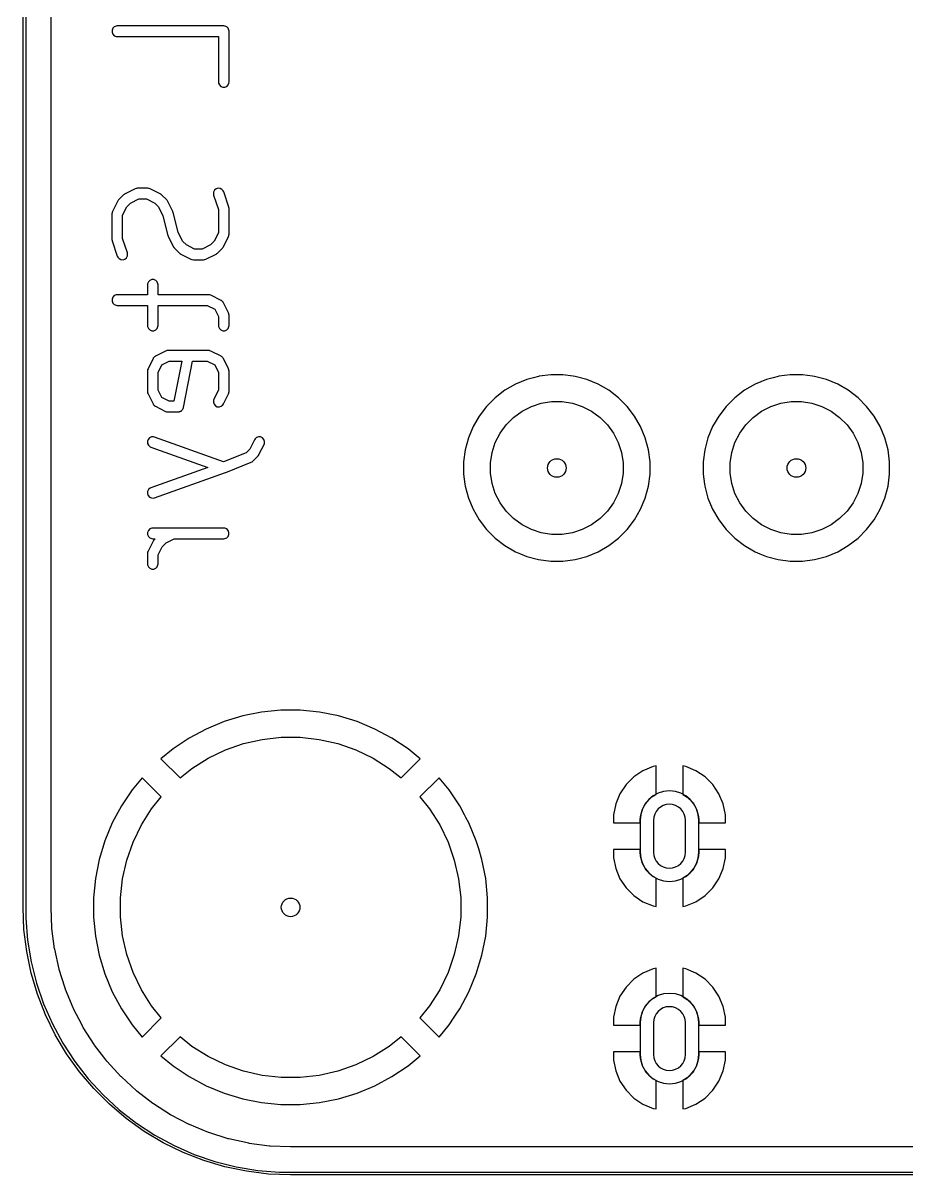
# Model space of a CAD drawing. Header units: millimetres. Extents: x 121.3 to 153.8, y -119.7 to -62.2.
# Drawn here: x 121.27 to 137.88, y -119.73 to -98.11 of the extents above; entities that cross this region are included whole.
import ezdxf

# ---------------------------------------------------------------- set-up
doc = ezdxf.new("R2010")
doc.units = ezdxf.units.MM
doc.layers.add('BLACK', color=250, linetype='CONTINUOUS')

msp = doc.modelspace()

# ---------------------------------------------------------------- linework, layer by layer
at = {"layer": 'BLACK', "linetype": 'CONTINUOUS'}
for p, q in [((121.275, -114.71), (121.275, -67.21)), ((121.325, -67.21), (121.325, -114.71)), ((121.8005, -108.36476), (121.8005, -94.278458)), ((122.989281, -98.176611), (122.961691, -98.204201)), ((123.025329, -98.161679), (122.989281, -98.176611)), ((123.044838, -98.159758), (123.025329, -98.161679)), ((125.044838, -98.159758), (123.044838, -98.159758)), ((125.064347, -98.161679), (125.044838, -98.159758)), ((125.100395, -98.176611), (125.064347, -98.161679)), ((125.127985, -98.204201), (125.100395, -98.176611)), ((122.961691, -98.204201), (122.946759, -98.240249)), ((122.946759, -98.240249), (122.946759, -98.279267)), ((122.946759, -98.279267), (122.961691, -98.315315)), ((122.961691, -98.315315), (122.989281, -98.342905)), ((122.989281, -98.342905), (123.025329, -98.357837)), ((123.025329, -98.357837), (123.044838, -98.359758)), ((123.044838, -98.359758), (124.944838, -98.359758)), ((124.944838, -98.359758), (124.944838, -99.212139)), ((125.142917, -98.240249), (125.127985, -98.204201)), ((125.144838, -98.259758), (125.142917, -98.240249)), ((125.144838, -99.212139), (125.144838, -98.259758)), ((124.944838, -99.212139), (124.946759, -99.231648)), ((124.946759, -99.231648), (124.961691, -99.267696)), ((124.961691, -99.267696), (124.989281, -99.295286)), ((125.100395, -99.295286), (125.127985, -99.267696)), ((125.127985, -99.267696), (125.142917, -99.231648)), ((125.142917, -99.231648), (125.144838, -99.212139)), ((124.989281, -99.295286), (125.025329, -99.310218)), ((125.025329, -99.310218), (125.064347, -99.310218)), ((125.064347, -99.310218), (125.100395, -99.295286)), ((123.381069, -101.217935), (123.190593, -101.313173)), ((123.399377, -101.210929), (123.381069, -101.217935)), ((123.40296, -101.210674), (123.399377, -101.210929)), ((123.406281, -101.209299), (123.40296, -101.210674)), ((123.42579, -101.207378), (123.406281, -101.209299)), ((123.616266, -101.207378), (123.42579, -101.207378)), ((123.635775, -101.209299), (123.616266, -101.207378)), ((123.639095, -101.210674), (123.635775, -101.209299)), ((123.642679, -101.210929), (123.639095, -101.210674)), ((123.660987, -101.217935), (123.642679, -101.210929)), ((123.851464, -101.313173), (123.660987, -101.217935)), ((124.900077, -101.220501), (124.870601, -101.246066)), ((124.937093, -101.208163), (124.900077, -101.220501)), ((124.976013, -101.210929), (124.937093, -101.208163)), ((125.010912, -101.228379), (124.976013, -101.210929)), ((123.056929, -101.442297), (123.055919, -101.444733)), ((123.05918, -101.439553), (123.056929, -101.442297)), ((123.061076, -101.436542), (123.05918, -101.439553)), ((123.063073, -101.434809), (123.061076, -101.436542)), ((123.069365, -101.427143), (123.063073, -101.434809)), ((123.164603, -101.331905), (123.069365, -101.427143)), ((123.172269, -101.325613), (123.164603, -101.331905)), ((123.174002, -101.323616), (123.172269, -101.325613)), ((123.177013, -101.32172), (123.174002, -101.323616)), ((123.179757, -101.319469), (123.177013, -101.32172)), ((123.182194, -101.318459), (123.179757, -101.319469)), ((123.190593, -101.313173), (123.182194, -101.318459)), ((123.29455, -101.484801), (123.449398, -101.407378)), ((123.449398, -101.407378), (123.592659, -101.407378)), ((123.592659, -101.407378), (123.747505, -101.484801)), ((123.859862, -101.318459), (123.851464, -101.313173)), ((123.862299, -101.319469), (123.859862, -101.318459)), ((123.865042, -101.32172), (123.862299, -101.319469)), ((123.868054, -101.323616), (123.865042, -101.32172)), ((123.869786, -101.325613), (123.868054, -101.323616)), ((123.877453, -101.331905), (123.869786, -101.325613)), ((123.972691, -101.427143), (123.877453, -101.331905)), ((123.978982, -101.434809), (123.972691, -101.427143)), ((123.98098, -101.436542), (123.978982, -101.434809)), ((123.982875, -101.439553), (123.98098, -101.436542)), ((123.985127, -101.442297), (123.982875, -101.439553)), ((123.986136, -101.444733), (123.985127, -101.442297)), ((124.853151, -101.280965), (124.850385, -101.319885)), ((124.850385, -101.319885), (124.854732, -101.339001)), ((124.870601, -101.246066), (124.853151, -101.280965)), ((124.854732, -101.339001), (124.944838, -101.609319)), ((125.036477, -101.257855), (125.010912, -101.228379)), ((125.044468, -101.275755), (125.036477, -101.257855)), ((125.139706, -101.561469), (125.044468, -101.275755)), ((122.955395, -101.643609), (122.948389, -101.661917)), ((123.050633, -101.453132), (122.955395, -101.643609)), ((123.055919, -101.444733), (123.050633, -101.453132)), ((123.144838, -101.711937), (123.222261, -101.557091)), ((123.222261, -101.557091), (123.29455, -101.484801)), ((123.747505, -101.484801), (123.819794, -101.55709)), ((123.819794, -101.55709), (123.902868, -101.723236)), ((123.991423, -101.453132), (123.986136, -101.444733)), ((124.086661, -101.643608), (123.991423, -101.453132)), ((124.087206, -101.645033), (124.086661, -101.643608)), ((124.087638, -101.645616), (124.087206, -101.645033)), ((124.090565, -101.653809), (124.087638, -101.645616)), ((124.093668, -101.661917), (124.090565, -101.653809)), ((124.944838, -101.609319), (124.944838, -102.045675)), ((125.141905, -101.57114), (125.139706, -101.561469)), ((125.142917, -101.573583), (125.141905, -101.57114)), ((125.143265, -101.577121), (125.142917, -101.573583)), ((125.144053, -101.580585), (125.143265, -101.577121)), ((125.143865, -101.583218), (125.144053, -101.580585)), ((125.144838, -101.593092), (125.143865, -101.583218)), ((125.144838, -102.069283), (125.144838, -101.593092)), ((122.946759, -101.668821), (122.944838, -101.68833)), ((122.944838, -101.68833), (122.944838, -102.164521)), ((122.948134, -101.6655), (122.946759, -101.668821)), ((122.948389, -101.661917), (122.948134, -101.6655)), ((123.144838, -102.148294), (123.144838, -101.711937)), ((123.902868, -101.723236), (123.995443, -102.093536)), ((124.093719, -101.662637), (124.093668, -101.661917)), ((124.094233, -101.664076), (124.093719, -101.662637)), ((124.186808, -102.034379), (124.094233, -101.664076)), ((124.26988, -102.200522), (124.186808, -102.034379)), ((124.944838, -102.045675), (124.867414, -102.200523)), ((125.141287, -102.095696), (125.141541, -102.092112)), ((125.141541, -102.092112), (125.142917, -102.088792)), ((125.142917, -102.088792), (125.144838, -102.069283)), ((122.944838, -102.164521), (122.94581, -102.174394)), ((122.94581, -102.174394), (122.945623, -102.177028)), ((122.945623, -102.177028), (122.94641, -102.180491)), ((122.94641, -102.180491), (122.946759, -102.18403)), ((122.946759, -102.18403), (122.94777, -102.186472)), ((122.94777, -102.186472), (122.94997, -102.196144)), ((122.94997, -102.196144), (123.045208, -102.481858)), ((123.234944, -102.418612), (123.144838, -102.148294)), ((123.995443, -102.093536), (123.995956, -102.094973)), ((123.995956, -102.094973), (123.996008, -102.095696)), ((123.996008, -102.095696), (123.999116, -102.10382)), ((123.999116, -102.10382), (124.002038, -102.111997)), ((124.002038, -102.111997), (124.002468, -102.112577)), ((124.002468, -102.112577), (124.003014, -102.114004)), ((124.003014, -102.114004), (124.098252, -102.304481)), ((124.098252, -102.304481), (124.103538, -102.312879)), ((124.342169, -102.272811), (124.26988, -102.200522)), ((124.497017, -102.350235), (124.342169, -102.272811)), ((124.795126, -102.27281), (124.640278, -102.350235)), ((124.867414, -102.200523), (124.795126, -102.27281)), ((125.033757, -102.312876), (125.039043, -102.30448)), ((125.039043, -102.30448), (125.134281, -102.114004)), ((125.134281, -102.114004), (125.141287, -102.095696)), ((123.045208, -102.481858), (123.053199, -102.499758)), ((123.053199, -102.499758), (123.078764, -102.529234)), ((123.189599, -102.537112), (123.219075, -102.511547)), ((123.219075, -102.511547), (123.236525, -102.476648)), ((123.239291, -102.437728), (123.234944, -102.418612)), ((123.236525, -102.476648), (123.239291, -102.437728)), ((124.103538, -102.312879), (124.104548, -102.315316)), ((124.104548, -102.315316), (124.106799, -102.318059)), ((124.106799, -102.318059), (124.108695, -102.321071)), ((124.108695, -102.321071), (124.110692, -102.322803)), ((124.110692, -102.322803), (124.116984, -102.33047)), ((124.116984, -102.33047), (124.212222, -102.425708)), ((124.212222, -102.425708), (124.219888, -102.431999)), ((124.219888, -102.431999), (124.221621, -102.433997)), ((124.221621, -102.433997), (124.224632, -102.435892)), ((124.224632, -102.435892), (124.227376, -102.438144)), ((124.227376, -102.438144), (124.229813, -102.439153)), ((124.229813, -102.439153), (124.238212, -102.44444)), ((124.238212, -102.44444), (124.428688, -102.539678)), ((124.640278, -102.350235), (124.497017, -102.350235)), ((124.708606, -102.539678), (124.899083, -102.44444)), ((124.899083, -102.44444), (124.907477, -102.439155)), ((124.907477, -102.439155), (124.909918, -102.438145)), ((124.909918, -102.438145), (124.912664, -102.43589)), ((124.912664, -102.43589), (124.915673, -102.433997)), ((124.915673, -102.433997), (124.917404, -102.432)), ((124.917404, -102.432), (124.925071, -102.425708)), ((124.925071, -102.425708), (125.020311, -102.33047)), ((125.020311, -102.33047), (125.026604, -102.322801)), ((125.026604, -102.322801), (125.0286, -102.321071)), ((125.0286, -102.321071), (125.030493, -102.318063)), ((125.030493, -102.318063), (125.032747, -102.315317)), ((125.032747, -102.315317), (125.033757, -102.312876)), ((123.078764, -102.529234), (123.113663, -102.546684)), ((123.113663, -102.546684), (123.152583, -102.54945)), ((123.152583, -102.54945), (123.189599, -102.537112)), ((124.428688, -102.539678), (124.446996, -102.546684)), ((124.446996, -102.546684), (124.450579, -102.546938)), ((124.450579, -102.546938), (124.4539, -102.548314)), ((124.4539, -102.548314), (124.473409, -102.550235)), ((124.473409, -102.550235), (124.663885, -102.550235)), ((124.663885, -102.550235), (124.683394, -102.548314)), ((124.683394, -102.548314), (124.686714, -102.546938)), ((124.686714, -102.546938), (124.690298, -102.546684)), ((124.690298, -102.546684), (124.708606, -102.539678)), ((123.655947, -102.938517), (123.628357, -102.966107)), ((123.691995, -102.923585), (123.655947, -102.938517)), ((123.731013, -102.923585), (123.691995, -102.923585)), ((123.767061, -102.938517), (123.731013, -102.923585)), ((123.794651, -102.966107), (123.767061, -102.938517)), ((123.613425, -103.002155), (123.611504, -103.021664)), ((123.611504, -103.021664), (123.611504, -103.207378)), ((123.628357, -102.966107), (123.613425, -103.002155)), ((123.809583, -103.002155), (123.794651, -102.966107)), ((123.811504, -103.021664), (123.809583, -103.002155)), ((123.811504, -103.207378), (123.811504, -103.021664)), ((122.961691, -103.251821), (122.946759, -103.287869)), ((122.946759, -103.287869), (122.946759, -103.326887)), ((122.946759, -103.326887), (122.961691, -103.362935)), ((122.989281, -103.224231), (122.961691, -103.251821)), ((122.961691, -103.362935), (122.989281, -103.390525)), ((123.025329, -103.209299), (122.989281, -103.224231)), ((122.989281, -103.390525), (123.025329, -103.405457)), ((123.044838, -103.207378), (123.025329, -103.209299)), ((123.611504, -103.207378), (123.044838, -103.207378)), ((124.759123, -103.207378), (123.811504, -103.207378)), ((124.778632, -103.209299), (124.759123, -103.207378)), ((124.781952, -103.210674), (124.778632, -103.209299)), ((124.785536, -103.210929), (124.781952, -103.210674)), ((124.803844, -103.217935), (124.785536, -103.210929)), ((124.994322, -103.313173), (124.803844, -103.217935)), ((124.997586, -103.315227), (124.994322, -103.313173)), ((124.999123, -103.31574), (124.997586, -103.315227)), ((125.001037, -103.317399), (124.999123, -103.31574)), ((125.010912, -103.323616), (125.001037, -103.317399)), ((125.019127, -103.333088), (125.010912, -103.323616)), ((125.0286, -103.341304), (125.019127, -103.333088)), ((125.034814, -103.351177), (125.0286, -103.341304)), ((125.036476, -103.353093), (125.034814, -103.351177)), ((125.036988, -103.354631), (125.036476, -103.353093)), ((125.039043, -103.357895), (125.036988, -103.354631)), ((125.134281, -103.548371), (125.039043, -103.357895)), ((123.025329, -103.405457), (123.044838, -103.407378)), ((123.044838, -103.407378), (123.611504, -103.407378)), ((123.611504, -103.407378), (123.611504, -103.783568)), ((123.811504, -103.783568), (123.811504, -103.407378)), ((123.811504, -103.407378), (124.735516, -103.407378)), ((124.735516, -103.407378), (124.875064, -103.477151)), ((124.875064, -103.477151), (124.944838, -103.616699)), ((125.141287, -103.566679), (125.134281, -103.548371)), ((125.141541, -103.570262), (125.141287, -103.566679)), ((125.142917, -103.573583), (125.141541, -103.570262)), ((125.144838, -103.593092), (125.142917, -103.573583)), ((125.144838, -103.783568), (125.144838, -103.593092)), ((123.611504, -103.783568), (123.613425, -103.803077)), ((123.613425, -103.803077), (123.628357, -103.839125)), ((123.794651, -103.839125), (123.809583, -103.803077)), ((123.809583, -103.803077), (123.811504, -103.783568)), ((124.944838, -103.616699), (124.944838, -103.783568)), ((124.944838, -103.783568), (124.946759, -103.803077)), ((124.946759, -103.803077), (124.961691, -103.839125)), ((125.127985, -103.839125), (125.142917, -103.803077)), ((125.142917, -103.803077), (125.144838, -103.783568)), ((123.628357, -103.839125), (123.655947, -103.866715)), ((123.655947, -103.866715), (123.691995, -103.881647)), ((123.691995, -103.881647), (123.731013, -103.881647)), ((123.731013, -103.881647), (123.767061, -103.866715)), ((123.767061, -103.866715), (123.794651, -103.839125)), ((124.961691, -103.839125), (124.989281, -103.866715)), ((124.989281, -103.866715), (125.025329, -103.881647)), ((125.025329, -103.881647), (125.064347, -103.881647)), ((125.064347, -103.881647), (125.100395, -103.866715)), ((125.100395, -103.866715), (125.127985, -103.839125)), ((123.997219, -104.254997), (123.97771, -104.256918)), ((124.378271, -104.254997), (123.997219, -104.254997)), ((124.378276, -104.254996), (124.378271, -104.254997)), ((124.378281, -104.254997), (124.378276, -104.254996)), ((124.759123, -104.254997), (124.378281, -104.254997)), ((124.778632, -104.256918), (124.759123, -104.254997)), ((123.717299, -104.405513), (123.622061, -104.59599)), ((123.719353, -104.402248), (123.717299, -104.405513)), ((123.719866, -104.400712), (123.719353, -104.402248)), ((123.721525, -104.398798), (123.719866, -104.400712)), ((123.727742, -104.388923), (123.721525, -104.398798)), ((123.737217, -104.380705), (123.727742, -104.388923)), ((123.745431, -104.371235), (123.737217, -104.380705)), ((123.755302, -104.365021), (123.745431, -104.371235)), ((123.757219, -104.363359), (123.755302, -104.365021)), ((123.758757, -104.362845), (123.757219, -104.363359)), ((123.762021, -104.360792), (123.758757, -104.362845)), ((123.952498, -104.265554), (123.762021, -104.360792)), ((123.881277, -104.52477), (124.020827, -104.454997)), ((123.970807, -104.258548), (123.952498, -104.265554)), ((123.974389, -104.258293), (123.970807, -104.258548)), ((123.97771, -104.256918), (123.974389, -104.258293)), ((124.020827, -104.454997), (124.256191, -104.454997)), ((124.256191, -104.454997), (124.105715, -105.207378)), ((124.285753, -105.32699), (124.460151, -104.454997)), ((124.460151, -104.454997), (124.735516, -104.454997)), ((124.735516, -104.454997), (124.875064, -104.52477)), ((124.781952, -104.258293), (124.778632, -104.256918)), ((124.785536, -104.258548), (124.781952, -104.258293)), ((124.803844, -104.265554), (124.785536, -104.258548)), ((124.994322, -104.360792), (124.803844, -104.265554)), ((124.997586, -104.362846), (124.994322, -104.360792)), ((124.999123, -104.363359), (124.997586, -104.362846)), ((125.001037, -104.365018), (124.999123, -104.363359)), ((125.010912, -104.371235), (125.001037, -104.365018)), ((125.019127, -104.380707), (125.010912, -104.371235)), ((125.0286, -104.388923), (125.019127, -104.380707)), ((125.034814, -104.398796), (125.0286, -104.388923)), ((125.036476, -104.400712), (125.034814, -104.398796)), ((125.036988, -104.40225), (125.036476, -104.400712)), ((125.039043, -104.405514), (125.036988, -104.40225)), ((125.134281, -104.59599), (125.039043, -104.405514)), ((123.613425, -104.621202), (123.611504, -104.640711)), ((123.611504, -104.640711), (123.611504, -105.021664)), ((123.6148, -104.617881), (123.613425, -104.621202)), ((123.615055, -104.614298), (123.6148, -104.617881)), ((123.622061, -104.59599), (123.615055, -104.614298)), ((123.811504, -104.664318), (123.881277, -104.52477)), ((123.811504, -104.998057), (123.811504, -104.664318)), ((124.875064, -104.52477), (124.944838, -104.664318)), ((124.944838, -104.664318), (124.944838, -104.998056)), ((125.141287, -104.614298), (125.134281, -104.59599)), ((125.141541, -104.617881), (125.141287, -104.614298)), ((125.142917, -104.621202), (125.141541, -104.617881)), ((125.144838, -104.640711), (125.142917, -104.621202)), ((125.144838, -105.021664), (125.144838, -104.640711)), ((130.524109, -104.886657), (130.325382, -105.001392)), ((130.524123, -104.88665), (130.524109, -104.886657)), ((130.736112, -104.798842), (130.524123, -104.88665)), ((130.864076, -104.764554), (130.736112, -104.798842)), ((130.957762, -104.739452), (130.864076, -104.764554)), ((130.968715, -104.738009), (130.957762, -104.739452)), ((131.185258, -104.7095), (130.968715, -104.738009)), ((131.185266, -104.7095), (131.185258, -104.7095)), ((131.414734, -104.7095), (131.185266, -104.7095)), ((131.414741, -104.7095), (131.414734, -104.7095)), ((131.604215, -104.734446), (131.414741, -104.7095)), ((131.642238, -104.739452), (131.604215, -104.734446)), ((131.863887, -104.798842), (131.642238, -104.739452)), ((132.075876, -104.88665), (131.863887, -104.798842)), ((132.07589, -104.886657), (132.075876, -104.88665)), ((132.274617, -105.001392), (132.07589, -104.886657)), ((135.024109, -104.886657), (134.825382, -105.001392)), ((135.024123, -104.88665), (135.024109, -104.886657)), ((135.236112, -104.798842), (135.024123, -104.88665)), ((135.364076, -104.764554), (135.236112, -104.798842)), ((135.457762, -104.739452), (135.364076, -104.764554)), ((135.468715, -104.738009), (135.457762, -104.739452)), ((135.685258, -104.7095), (135.468715, -104.738009)), ((135.685266, -104.7095), (135.685258, -104.7095)), ((135.914734, -104.7095), (135.685266, -104.7095)), ((135.914741, -104.7095), (135.914734, -104.7095)), ((136.104215, -104.734446), (135.914741, -104.7095)), ((136.142238, -104.739452), (136.104215, -104.734446)), ((136.363887, -104.798842), (136.142238, -104.739452)), ((136.575876, -104.88665), (136.363887, -104.798842)), ((136.57589, -104.886657), (136.575876, -104.88665)), ((136.774617, -105.001392), (136.57589, -104.886657)), ((123.611504, -105.021664), (123.613425, -105.041173)), ((123.613425, -105.041173), (123.6148, -105.044493)), ((123.6148, -105.044493), (123.615055, -105.048077)), ((123.615055, -105.048077), (123.622061, -105.066385)), ((123.622061, -105.066385), (123.717299, -105.256862)), ((123.881277, -105.137604), (123.811504, -104.998057)), ((124.944838, -104.998056), (124.860157, -105.167419)), ((125.039043, -105.256861), (125.134281, -105.066385)), ((125.134281, -105.066385), (125.141287, -105.048077)), ((125.141287, -105.048077), (125.141541, -105.044493)), ((125.141541, -105.044493), (125.142917, -105.041173)), ((125.142917, -105.041173), (125.144838, -105.021664)), ((130.325382, -105.001392), (130.143338, -105.141081)), ((132.456661, -105.141081), (132.274617, -105.001392)), ((134.825382, -105.001392), (134.643338, -105.141081)), ((136.956661, -105.141081), (136.774617, -105.001392)), ((123.717299, -105.256862), (123.719353, -105.260126)), ((123.719353, -105.260126), (123.719866, -105.261663)), ((123.719866, -105.261663), (123.721525, -105.263576)), ((123.721525, -105.263576), (123.727742, -105.273452)), ((123.727742, -105.273452), (123.737217, -105.281669)), ((123.737217, -105.281669), (123.745431, -105.29114)), ((123.745431, -105.29114), (123.755302, -105.297353)), ((123.755302, -105.297353), (123.757219, -105.299016)), ((123.757219, -105.299016), (123.758757, -105.299529)), ((123.758757, -105.299529), (123.762021, -105.301583)), ((123.762021, -105.301583), (123.952498, -105.396821)), ((124.020827, -105.207378), (123.881277, -105.137604)), ((124.105715, -105.207378), (124.020827, -105.207378)), ((124.280043, -105.345743), (124.285753, -105.32699)), ((124.853151, -105.185727), (124.850385, -105.224647)), ((124.850385, -105.224647), (124.862724, -105.261663)), ((124.860157, -105.167419), (124.853151, -105.185727)), ((124.862724, -105.261663), (124.888288, -105.29114)), ((124.888288, -105.29114), (124.923187, -105.308589)), ((124.923187, -105.308589), (124.962107, -105.311355)), ((124.962107, -105.311355), (124.999123, -105.299016)), ((124.999123, -105.299016), (125.0286, -105.273452)), ((125.0286, -105.273452), (125.039043, -105.256861)), ((129.981081, -105.303338), (129.841392, -105.485382)), ((130.143338, -105.141081), (129.981081, -105.303338)), ((130.646877, -105.3942), (130.821646, -105.305151)), ((130.821646, -105.305151), (131.008193, -105.244538)), ((131.008193, -105.244538), (131.201926, -105.213853)), ((131.201926, -105.213853), (131.398074, -105.213853)), ((131.398074, -105.213853), (131.591807, -105.244538)), ((131.591807, -105.244538), (131.778354, -105.305151)), ((131.778354, -105.305151), (131.953123, -105.3942)), ((132.45667, -105.141089), (132.456661, -105.141081)), ((132.618911, -105.30333), (132.45667, -105.141089)), ((132.618918, -105.303338), (132.618911, -105.30333)), ((132.758607, -105.485382), (132.618918, -105.303338)), ((134.481081, -105.303338), (134.341392, -105.485382)), ((134.643338, -105.141081), (134.481081, -105.303338)), ((135.146877, -105.3942), (135.321646, -105.305151)), ((135.321646, -105.305151), (135.508193, -105.244538)), ((135.508193, -105.244538), (135.701926, -105.213853)), ((135.701926, -105.213853), (135.898074, -105.213853)), ((135.898074, -105.213853), (136.091807, -105.244538)), ((136.091807, -105.244538), (136.278354, -105.305151)), ((136.278354, -105.305151), (136.453123, -105.3942)), ((136.95667, -105.141089), (136.956661, -105.141081)), ((137.118911, -105.30333), (136.95667, -105.141089)), ((137.118918, -105.303338), (137.118911, -105.30333)), ((137.258607, -105.485382), (137.118918, -105.303338)), ((123.952498, -105.396821), (123.970807, -105.403827)), ((123.970807, -105.403827), (123.974389, -105.404081)), ((123.974389, -105.404081), (123.97771, -105.405457)), ((123.97771, -105.405457), (123.997219, -105.407378)), ((123.997219, -105.407378), (124.18759, -105.407378)), ((124.18759, -105.407378), (124.187695, -105.407378)), ((124.187695, -105.407378), (124.207204, -105.405457)), ((124.207204, -105.405457), (124.216256, -105.401707)), ((124.216256, -105.401707), (124.225867, -105.399806)), ((124.225867, -105.399806), (124.234105, -105.394313)), ((124.234105, -105.394313), (124.243252, -105.390525)), ((124.243252, -105.390525), (124.250178, -105.383598)), ((124.250178, -105.383598), (124.258332, -105.378163)), ((124.258332, -105.378163), (124.263842, -105.369934)), ((124.263842, -105.369934), (124.270842, -105.362935)), ((124.270842, -105.362935), (124.274591, -105.353883)), ((124.274591, -105.353883), (124.280043, -105.345743)), ((129.841392, -105.485382), (129.726657, -105.684109)), ((130.349493, -105.64819), (130.48819, -105.509493)), ((130.48819, -105.509493), (130.646877, -105.3942)), ((131.953123, -105.3942), (132.11181, -105.509493)), ((132.11181, -105.509493), (132.250507, -105.64819)), ((132.758608, -105.485385), (132.758607, -105.485382)), ((132.758611, -105.485388), (132.758608, -105.485385)), ((132.873344, -105.684112), (132.758611, -105.485388)), ((134.341392, -105.485382), (134.226657, -105.684109)), ((134.849493, -105.64819), (134.98819, -105.509493)), ((134.98819, -105.509493), (135.146877, -105.3942)), ((136.453123, -105.3942), (136.61181, -105.509493)), ((136.61181, -105.509493), (136.750507, -105.64819)), ((137.258608, -105.485385), (137.258607, -105.485382)), ((137.258611, -105.485388), (137.258608, -105.485385)), ((137.373344, -105.684112), (137.258611, -105.485388)), ((129.72665, -105.684123), (129.638842, -105.896112)), ((129.726657, -105.684109), (129.72665, -105.684123)), ((130.2342, -105.806877), (130.349493, -105.64819)), ((132.250507, -105.64819), (132.3658, -105.806877)), ((132.961158, -105.896113), (132.873344, -105.684112)), ((134.22665, -105.684123), (134.138842, -105.896112)), ((134.226657, -105.684109), (134.22665, -105.684123)), ((134.7342, -105.806877), (134.849493, -105.64819)), ((136.750507, -105.64819), (136.8658, -105.806877)), ((137.461158, -105.896113), (137.373344, -105.684112)), ((123.6257, -105.922685), (123.612577, -105.95943)), ((123.612577, -105.95943), (123.614515, -105.9984)), ((123.651887, -105.893759), (123.6257, -105.922685)), ((123.687149, -105.877056), (123.651887, -105.893759)), ((123.726119, -105.875118), (123.687149, -105.877056)), ((123.745138, -105.879871), (123.726119, -105.875118)), ((125.042833, -106.343333), (123.745138, -105.879871)), ((125.622061, -105.929323), (125.53408, -106.105284)), ((125.632504, -105.912733), (125.622061, -105.929323)), ((125.661981, -105.887169), (125.632504, -105.912733)), ((125.698997, -105.87483), (125.661981, -105.887169)), ((125.737917, -105.877595), (125.698997, -105.87483)), ((125.772816, -105.895045), (125.737917, -105.877595)), ((125.79838, -105.924522), (125.772816, -105.895045)), ((125.810719, -105.961537), (125.79838, -105.924522)), ((125.807953, -106.000458), (125.810719, -105.961537)), ((129.638842, -105.896112), (129.579453, -106.117759)), ((130.084538, -106.168193), (130.145151, -105.981646)), ((130.145151, -105.981646), (130.2342, -105.806877)), ((132.3658, -105.806877), (132.454849, -105.981646)), ((132.454849, -105.981646), (132.515462, -106.168193)), ((133.020548, -106.117762), (132.961158, -105.896113)), ((134.138842, -105.896112), (134.079453, -106.117759)), ((134.584538, -106.168193), (134.645151, -105.981646)), ((134.645151, -105.981646), (134.7342, -105.806877)), ((136.8658, -105.806877), (136.954849, -105.981646)), ((136.954849, -105.981646), (137.015462, -106.168193)), ((137.520548, -106.117762), (137.461158, -105.896113)), ((123.614515, -105.9984), (123.631218, -106.033662)), ((123.631218, -106.033662), (123.660144, -106.059849)), ((123.660144, -106.059849), (123.67787, -106.068219)), ((123.67787, -106.068219), (124.747517, -106.450234)), ((125.46483, -106.174534), (125.042833, -106.343333)), ((125.53408, -106.105284), (125.46483, -106.174534)), ((125.705709, -106.209242), (125.800947, -106.018766)), ((125.800947, -106.018766), (125.807953, -106.000458)), ((129.579451, -106.11777), (129.5495, -106.345258)), ((129.579453, -106.117759), (129.579451, -106.11777)), ((130.053853, -106.361926), (130.084538, -106.168193)), ((132.515462, -106.168193), (132.546147, -106.361926)), ((133.050499, -106.345258), (133.020548, -106.117762)), ((134.079451, -106.11777), (134.0495, -106.345258)), ((134.079453, -106.117759), (134.079451, -106.11777)), ((134.553853, -106.361926), (134.584538, -106.168193)), ((137.015462, -106.168193), (137.046147, -106.361926)), ((137.550499, -106.345258), (137.520548, -106.117762)), ((125.081977, -106.543083), (125.558167, -106.352607)), ((125.558167, -106.352607), (125.575567, -106.343578)), ((125.575567, -106.343578), (125.576012, -106.343143)), ((125.576012, -106.343143), (125.576585, -106.342906)), ((125.576585, -106.342906), (125.591739, -106.33047)), ((125.591739, -106.33047), (125.686977, -106.235232)), ((125.686977, -106.235232), (125.693268, -106.227565)), ((125.693268, -106.227565), (125.695266, -106.225833)), ((125.695266, -106.225833), (125.697161, -106.222821)), ((125.697161, -106.222821), (125.699413, -106.220078)), ((125.699413, -106.220078), (125.700422, -106.21764)), ((125.700422, -106.21764), (125.705709, -106.209242)), ((129.5495, -106.345258), (129.5495, -106.574741)), ((130.053853, -106.558074), (130.053853, -106.361926)), ((132.546147, -106.361926), (132.546147, -106.558074)), ((133.0505, -106.345266), (133.050499, -106.345258)), ((133.0505, -106.574734), (133.0505, -106.345266)), ((134.0495, -106.345258), (134.0495, -106.574741)), ((134.553853, -106.558074), (134.553853, -106.361926)), ((137.046147, -106.361926), (137.046147, -106.558074)), ((137.5505, -106.345266), (137.550499, -106.345258)), ((137.5505, -106.574734), (137.5505, -106.345266)), ((124.747517, -106.450234), (123.67787, -106.832252)), ((123.745138, -107.0206), (125.078472, -106.544409)), ((125.078472, -106.544409), (125.080169, -106.543607)), ((125.080169, -106.543607), (125.081977, -106.543083)), ((129.5495, -106.574741), (129.574446, -106.764215)), ((130.084538, -106.751807), (130.053853, -106.558074)), ((132.546147, -106.558074), (132.515462, -106.751807)), ((133.020548, -106.802238), (133.0505, -106.574734)), ((134.0495, -106.574741), (134.074446, -106.764215)), ((134.584538, -106.751807), (134.553853, -106.558074)), ((137.046147, -106.558074), (137.015462, -106.751807)), ((137.520548, -106.802238), (137.5505, -106.574734)), ((123.660144, -106.840622), (123.631218, -106.866809)), ((123.67787, -106.832252), (123.660144, -106.840622)), ((129.574446, -106.764215), (129.579452, -106.802238)), ((129.579452, -106.802238), (129.579453, -106.80224)), ((129.579453, -106.80224), (129.638842, -107.023887)), ((130.145151, -106.938354), (130.084538, -106.751807)), ((132.515462, -106.751807), (132.454849, -106.938354)), ((132.961158, -107.023887), (133.020548, -106.802238)), ((134.074446, -106.764215), (134.079452, -106.802238)), ((134.079452, -106.802238), (134.079453, -106.80224)), ((134.079453, -106.80224), (134.138842, -107.023887)), ((134.645151, -106.938354), (134.584538, -106.751807)), ((137.015462, -106.751807), (136.954849, -106.938354)), ((137.461158, -107.023887), (137.520548, -106.802238)), ((123.614515, -106.902071), (123.612577, -106.941041)), ((123.612577, -106.941041), (123.6257, -106.977786)), ((123.631218, -106.866809), (123.614515, -106.902071)), ((123.6257, -106.977786), (123.651887, -107.006712)), ((123.651887, -107.006712), (123.687149, -107.023415)), ((123.687149, -107.023415), (123.726119, -107.025353)), ((123.726119, -107.025353), (123.745138, -107.0206)), ((129.638842, -107.023887), (129.72665, -107.235876)), ((130.2342, -107.113123), (130.145151, -106.938354)), ((132.454849, -106.938354), (132.3658, -107.113123)), ((132.873344, -107.235888), (132.961158, -107.023887)), ((134.138842, -107.023887), (134.22665, -107.235876)), ((134.7342, -107.113123), (134.645151, -106.938354)), ((136.954849, -106.938354), (136.8658, -107.113123)), ((137.373344, -107.235888), (137.461158, -107.023887)), ((129.72665, -107.235876), (129.726657, -107.23589)), ((129.726657, -107.23589), (129.841392, -107.434617)), ((130.349493, -107.27181), (130.2342, -107.113123)), ((130.48819, -107.410507), (130.349493, -107.27181)), ((132.250507, -107.27181), (132.11181, -107.410507)), ((132.3658, -107.113123), (132.250507, -107.27181)), ((132.758611, -107.434612), (132.873344, -107.235888)), ((134.22665, -107.235876), (134.226657, -107.23589)), ((134.226657, -107.23589), (134.341392, -107.434617)), ((134.849493, -107.27181), (134.7342, -107.113123)), ((134.98819, -107.410507), (134.849493, -107.27181)), ((136.750507, -107.27181), (136.61181, -107.410507)), ((136.8658, -107.113123), (136.750507, -107.27181)), ((137.258611, -107.434612), (137.373344, -107.235888)), ((129.841392, -107.434617), (129.981081, -107.616661)), ((130.646877, -107.5258), (130.48819, -107.410507)), ((132.11181, -107.410507), (131.953123, -107.5258)), ((132.618919, -107.616661), (132.758611, -107.434612)), ((134.341392, -107.434617), (134.481081, -107.616661)), ((135.146877, -107.5258), (134.98819, -107.410507)), ((136.61181, -107.410507), (136.453123, -107.5258)), ((137.118919, -107.616661), (137.258611, -107.434612)), ((123.628357, -107.632774), (123.613425, -107.668822)), ((123.613425, -107.668822), (123.613425, -107.70784)), ((123.613425, -107.70784), (123.628357, -107.743888)), ((123.655947, -107.605184), (123.628357, -107.632774)), ((123.691995, -107.590252), (123.655947, -107.605184)), ((123.711504, -107.588331), (123.691995, -107.590252)), ((125.044838, -107.588331), (123.711504, -107.588331)), ((125.064347, -107.590252), (125.044838, -107.588331)), ((125.100395, -107.605184), (125.064347, -107.590252)), ((125.127985, -107.632774), (125.100395, -107.605184)), ((125.142917, -107.668822), (125.127985, -107.632774)), ((125.127985, -107.743888), (125.142917, -107.70784)), ((125.142917, -107.70784), (125.142917, -107.668822)), ((129.981081, -107.616661), (129.981089, -107.61667)), ((129.981089, -107.61667), (130.14333, -107.778911)), ((130.821646, -107.614849), (130.646877, -107.5258)), ((131.008193, -107.675462), (130.821646, -107.614849)), ((131.201926, -107.706147), (131.008193, -107.675462)), ((131.398074, -107.706147), (131.201926, -107.706147)), ((131.591807, -107.675462), (131.398074, -107.706147)), ((131.778354, -107.614849), (131.591807, -107.675462)), ((131.953123, -107.5258), (131.778354, -107.614849)), ((132.45667, -107.778911), (132.618911, -107.61667)), ((132.618911, -107.61667), (132.618914, -107.616665)), ((132.618914, -107.616665), (132.618919, -107.616661)), ((134.481081, -107.616661), (134.481089, -107.61667)), ((134.481089, -107.61667), (134.64333, -107.778911)), ((135.321646, -107.614849), (135.146877, -107.5258)), ((135.508193, -107.675462), (135.321646, -107.614849)), ((135.701926, -107.706147), (135.508193, -107.675462)), ((135.898074, -107.706147), (135.701926, -107.706147)), ((136.091807, -107.675462), (135.898074, -107.706147)), ((136.278354, -107.614849), (136.091807, -107.675462)), ((136.453123, -107.5258), (136.278354, -107.614849)), ((136.95667, -107.778911), (137.118911, -107.61667)), ((137.118911, -107.61667), (137.118914, -107.616665)), ((137.118914, -107.616665), (137.118919, -107.616661)), ((123.717299, -107.834085), (123.622061, -108.024562)), ((123.628357, -107.743888), (123.655947, -107.771478)), ((123.655947, -107.771478), (123.691995, -107.78641)), ((123.691995, -107.78641), (123.711504, -107.788331)), ((123.711504, -107.788331), (123.755796, -107.788331)), ((123.722585, -107.825686), (123.717299, -107.834085)), ((123.723595, -107.82325), (123.722585, -107.825686)), ((123.725846, -107.820506), (123.723595, -107.82325)), ((123.727742, -107.817495), (123.725846, -107.820506)), ((123.729739, -107.815762), (123.727742, -107.817495)), ((123.736031, -107.808096), (123.729739, -107.815762)), ((123.755796, -107.788331), (123.736031, -107.808096)), ((123.888927, -107.938044), (123.961216, -107.865754)), ((123.961216, -107.865754), (124.116065, -107.788331)), ((124.116065, -107.788331), (125.044838, -107.788331)), ((125.044838, -107.788331), (125.064347, -107.78641)), ((125.064347, -107.78641), (125.100395, -107.771478)), ((125.100395, -107.771478), (125.127985, -107.743888)), ((130.14333, -107.778911), (130.143338, -107.778918)), ((130.143338, -107.778918), (130.325382, -107.918607)), ((130.325382, -107.918607), (130.325385, -107.918608)), ((130.325385, -107.918608), (130.325388, -107.918611)), ((130.325388, -107.918611), (130.524112, -108.033344)), ((132.075888, -108.033344), (132.274612, -107.918611)), ((132.274612, -107.918611), (132.456661, -107.778919)), ((132.456661, -107.778919), (132.456665, -107.778914)), ((132.456665, -107.778914), (132.45667, -107.778911)), ((134.64333, -107.778911), (134.643338, -107.778918)), ((134.643338, -107.778918), (134.825382, -107.918607)), ((134.825382, -107.918607), (134.825385, -107.918608)), ((134.825385, -107.918608), (134.825388, -107.918611)), ((134.825388, -107.918611), (135.024112, -108.033344)), ((136.575888, -108.033344), (136.774612, -107.918611)), ((136.774612, -107.918611), (136.956661, -107.778919)), ((136.956661, -107.778919), (136.956665, -107.778914)), ((136.956665, -107.778914), (136.95667, -107.778911)), ((123.613425, -108.049774), (123.611504, -108.069283)), ((123.611504, -108.069283), (123.611504, -108.25976)), ((123.6148, -108.046453), (123.613425, -108.049774)), ((123.615055, -108.04287), (123.6148, -108.046453)), ((123.622061, -108.024562), (123.615055, -108.04287)), ((123.811504, -108.09289), (123.888927, -107.938044)), ((123.811504, -108.25976), (123.811504, -108.09289)), ((130.524112, -108.033344), (130.524117, -108.033346)), ((130.524117, -108.033346), (130.524123, -108.033349)), ((130.524123, -108.033349), (130.61548, -108.07119)), ((130.61548, -108.07119), (130.736113, -108.121158)), ((130.736113, -108.121158), (130.957762, -108.180548)), ((131.642238, -108.180548), (131.863887, -108.121158)), ((131.863887, -108.121158), (132.075888, -108.033344)), ((135.024112, -108.033344), (135.024117, -108.033346)), ((135.024117, -108.033346), (135.024123, -108.033349)), ((135.024123, -108.033349), (135.11548, -108.07119)), ((135.11548, -108.07119), (135.236113, -108.121158)), ((135.236113, -108.121158), (135.457762, -108.180548)), ((136.142238, -108.180548), (136.363887, -108.121158)), ((136.363887, -108.121158), (136.575888, -108.033344)), ((121.8005, -114.528234), (121.8005, -108.36476)), ((123.611504, -108.25976), (123.613425, -108.279269)), ((123.613425, -108.279269), (123.628357, -108.315317)), ((123.628357, -108.315317), (123.655947, -108.342907)), ((123.655947, -108.342907), (123.691995, -108.357839)), ((123.691995, -108.357839), (123.731013, -108.357839)), ((123.731013, -108.357839), (123.767061, -108.342907)), ((123.767061, -108.342907), (123.794651, -108.315317)), ((123.794651, -108.315317), (123.809583, -108.279269)), ((123.809583, -108.279269), (123.811504, -108.25976)), ((130.957762, -108.180548), (131.185266, -108.2105)), ((131.185266, -108.2105), (131.185273, -108.2105)), ((131.185273, -108.2105), (131.414727, -108.2105)), ((131.414727, -108.2105), (131.414734, -108.2105)), ((131.414734, -108.2105), (131.642238, -108.180548)), ((135.457762, -108.180548), (135.685266, -108.2105)), ((135.685266, -108.2105), (135.685273, -108.2105)), ((135.685273, -108.2105), (135.914727, -108.2105)), ((135.914727, -108.2105), (135.914734, -108.2105)), ((135.914734, -108.2105), (136.142238, -108.180548)), ((125.399898, -111.116553), (125.052002, -111.222086)), ((125.399909, -111.11655), (125.399898, -111.116553)), ((125.756443, -111.045632), (125.399909, -111.11655)), ((126.118234, -111.01), (125.756443, -111.045632)), ((126.481766, -111.01), (126.118234, -111.01)), ((126.843556, -111.045632), (126.481766, -111.01)), ((127.20009, -111.11655), (126.843556, -111.045632)), ((127.200101, -111.116553), (127.20009, -111.11655)), ((127.547997, -111.222086), (127.200101, -111.116553)), ((124.71613, -111.361209), (124.395537, -111.53257)), ((124.716135, -111.361207), (124.71613, -111.361209)), ((125.052002, -111.222086), (124.716135, -111.361207)), ((127.883864, -111.361207), (127.547997, -111.222086)), ((127.883869, -111.361209), (127.883864, -111.361207)), ((128.204462, -111.53257), (127.883869, -111.361209)), ((124.395519, -111.532581), (124.093258, -111.734545)), ((124.395537, -111.53257), (124.395519, -111.532581)), ((125.414126, -111.635065), (125.76398, -111.555213)), ((125.76398, -111.555213), (126.120575, -111.515034)), ((126.120575, -111.515034), (126.479425, -111.515034)), ((126.479425, -111.515034), (126.83602, -111.555213)), ((126.83602, -111.555213), (127.185874, -111.635065)), ((128.20448, -111.532581), (128.204462, -111.53257)), ((128.50675, -111.734551), (128.20448, -111.532581)), ((124.093254, -111.734548), (123.865233, -111.921679)), ((124.093258, -111.734545), (124.093254, -111.734548)), ((124.7521, -111.909285), (125.075413, -111.753585)), ((125.075413, -111.753585), (125.414126, -111.635065)), ((127.185874, -111.635065), (127.524587, -111.753585)), ((127.524587, -111.753585), (127.8479, -111.909285)), ((128.734765, -111.921678), (128.50675, -111.734551)), ((123.865233, -111.921679), (123.865233, -111.92168)), ((123.865233, -111.92168), (124.223217, -112.279664)), ((124.448252, -112.100205), (124.7521, -111.909285)), ((127.8479, -111.909285), (128.151748, -112.100205)), ((128.376781, -112.279663), (128.734766, -111.921679)), ((128.734766, -111.921679), (128.734765, -111.921678)), ((124.223217, -112.279664), (124.448252, -112.100205)), ((128.151748, -112.100205), (128.376781, -112.279663)), ((132.917631, -112.144505), (132.745664, -112.25941)), ((132.917641, -112.1445), (132.917631, -112.144505)), ((133.108727, -112.065349), (132.917641, -112.1445)), ((133.108732, -112.065347), (133.108727, -112.065349)), ((133.164999, -112.054155), (133.108732, -112.065347)), ((133.165, -112.054156), (133.164999, -112.054155)), ((133.165, -112.589685), (133.165, -112.054156)), ((133.721267, -112.065347), (133.665, -112.054155)), ((133.665, -112.054155), (133.665, -112.589685)), ((133.721272, -112.065349), (133.721267, -112.065347)), ((133.912358, -112.1445), (133.721272, -112.065349)), ((133.912368, -112.144505), (133.912358, -112.1445)), ((134.084335, -112.25941), (133.912368, -112.144505)), ((123.511679, -112.275233), (123.324548, -112.503254)), ((123.51168, -112.275233), (123.511679, -112.275233)), ((123.869664, -112.633217), (123.51168, -112.275233)), ((129.088319, -112.275232), (128.730334, -112.633216)), ((129.08832, -112.275233), (129.088319, -112.275232)), ((129.275448, -112.503249), (129.08832, -112.275233)), ((132.59941, -112.405664), (132.484505, -112.577631)), ((132.599413, -112.40566), (132.59941, -112.405664)), ((132.74566, -112.259413), (132.599413, -112.40566)), ((132.745664, -112.25941), (132.74566, -112.259413)), ((134.084339, -112.259413), (134.084335, -112.25941)), ((134.230586, -112.40566), (134.084339, -112.259413)), ((134.230589, -112.405664), (134.230586, -112.40566)), ((134.345494, -112.577631), (134.230589, -112.405664)), ((123.324545, -112.503258), (123.122581, -112.805519)), ((123.324548, -112.503254), (123.324545, -112.503258)), ((123.690205, -112.858252), (123.869664, -112.633217)), ((128.730334, -112.633216), (128.909795, -112.858252)), ((129.477418, -112.805519), (129.275448, -112.503249)), ((132.4845, -112.577641), (132.40535, -112.768725)), ((132.484505, -112.577631), (132.4845, -112.577641)), ((132.978656, -112.740181), (133.080181, -112.638656)), ((133.080181, -112.638656), (133.165, -112.589685)), ((133.665, -112.589685), (133.749819, -112.638656)), ((133.749819, -112.638656), (133.851344, -112.740181)), ((134.345499, -112.577641), (134.345494, -112.577631)), ((134.424649, -112.768725), (134.345499, -112.577641)), ((123.12257, -112.805537), (122.951209, -113.12613)), ((123.122581, -112.805519), (123.12257, -112.805537)), ((123.499285, -113.1621), (123.690205, -112.858252)), ((128.909795, -112.858252), (129.100715, -113.1621)), ((129.477429, -112.805537), (129.477418, -112.805519)), ((129.566181, -112.971579), (129.477429, -112.805537)), ((132.405348, -112.768733), (132.365, -112.971579)), ((132.40535, -112.768725), (132.405348, -112.768733)), ((132.869705, -113.003211), (132.906866, -112.864524)), ((132.906866, -112.864524), (132.978656, -112.740181)), ((133.851344, -112.740181), (133.923134, -112.864524)), ((133.923134, -112.864524), (133.960295, -113.003211)), ((134.424651, -112.768733), (134.424649, -112.768725)), ((134.464999, -112.971579), (134.424651, -112.768733)), ((129.594171, -113.023945), (129.566181, -112.971579)), ((129.64879, -113.12613), (129.594171, -113.023945)), ((132.365, -112.971579), (132.365, -113.125)), ((132.865, -113.075), (132.869705, -113.003211)), ((132.865, -113.075), (132.865, -113.675)), ((132.865, -113.125), (132.865, -113.075)), ((132.865, -113.075), (132.865, -113.675)), ((133.960295, -113.003211), (133.965, -113.075)), ((133.965, -113.675), (133.965, -113.075)), ((133.965, -113.075), (133.965, -113.125)), ((133.965, -113.675), (133.965, -113.075)), ((134.465, -112.971583), (134.464999, -112.971579)), ((134.465, -113.125), (134.465, -112.971583)), ((122.951207, -113.126135), (122.812086, -113.462002)), ((122.951209, -113.12613), (122.951207, -113.126135)), ((123.343585, -113.485413), (123.499285, -113.1621)), ((129.100715, -113.1621), (129.256415, -113.485413)), ((129.648792, -113.126135), (129.64879, -113.12613)), ((129.787913, -113.462002), (129.648792, -113.126135)), ((132.365, -113.125), (132.865, -113.125)), ((133.965, -113.125), (134.465, -113.125)), ((122.812086, -113.462002), (122.706553, -113.809898)), ((123.225065, -113.824126), (123.343585, -113.485413)), ((129.256415, -113.485413), (129.374935, -113.824126)), ((129.832696, -113.609633), (129.787913, -113.462002)), ((129.893446, -113.809898), (129.832696, -113.609633)), ((132.365, -113.625), (132.365, -113.77842)), ((132.865, -113.625), (132.365, -113.625)), ((132.865, -113.675), (132.865, -113.625)), ((132.869705, -113.746789), (132.865, -113.675)), ((132.906866, -113.885476), (132.869705, -113.746789)), ((133.960295, -113.746789), (133.923134, -113.885476)), ((133.965, -113.675), (133.960295, -113.746789)), ((134.465, -113.625), (133.965, -113.625)), ((133.965, -113.625), (133.965, -113.675)), ((134.465, -113.778417), (134.465, -113.625)), ((122.70655, -113.809909), (122.635632, -114.166443)), ((122.706553, -113.809898), (122.70655, -113.809909)), ((123.145213, -114.17398), (123.225065, -113.824126)), ((129.374935, -113.824126), (129.454787, -114.17398)), ((129.893449, -113.809909), (129.893446, -113.809898)), ((129.964367, -114.166443), (129.893449, -113.809909)), ((132.365, -113.77842), (132.405348, -113.981266)), ((132.405348, -113.981266), (132.40535, -113.981274)), ((132.40535, -113.981274), (132.4845, -114.172358)), ((132.978656, -114.009819), (132.906866, -113.885476)), ((133.923134, -113.885476), (133.851344, -114.009819)), ((134.345499, -114.172358), (134.424649, -113.981274)), ((134.424649, -113.981274), (134.424651, -113.981266)), ((134.424651, -113.981266), (134.464999, -113.77842)), ((134.464999, -113.77842), (134.465, -113.778417)), ((122.635632, -114.166443), (122.6, -114.528234)), ((123.105034, -114.530575), (123.145213, -114.17398)), ((129.454787, -114.17398), (129.494966, -114.530575)), ((130, -114.528234), (129.964367, -114.166443)), ((132.4845, -114.172358), (132.484505, -114.172368)), ((132.484505, -114.172368), (132.59941, -114.344335)), ((133.080181, -114.111344), (132.978656, -114.009819)), ((133.165, -114.160314), (133.080181, -114.111344)), ((133.165, -114.695842), (133.165, -114.160314)), ((133.749819, -114.111344), (133.665, -114.160314)), ((133.665, -114.160314), (133.665, -114.695842)), ((133.851344, -114.009819), (133.749819, -114.111344)), ((134.230589, -114.344335), (134.345494, -114.172368)), ((134.345494, -114.172368), (134.345499, -114.172358)), ((132.59941, -114.344335), (132.599413, -114.344339)), ((132.599413, -114.344339), (132.74566, -114.490586)), ((134.084339, -114.490586), (134.230586, -114.344339)), ((134.230586, -114.344339), (134.230589, -114.344335)), ((121.8005, -114.707293), (121.8005, -114.528234)), ((122.6, -114.528234), (122.6, -114.891765)), ((123.105034, -114.889425), (123.105034, -114.530575)), ((129.494966, -114.530575), (129.494966, -114.889425)), ((130, -114.891765), (130, -114.528234)), ((132.74566, -114.490586), (132.745664, -114.490589)), ((132.745664, -114.490589), (132.917631, -114.605494)), ((132.917631, -114.605494), (132.917641, -114.605499)), ((132.917641, -114.605499), (133.108723, -114.684648)), ((133.721276, -114.684648), (133.912358, -114.605499)), ((133.912358, -114.605499), (133.912368, -114.605494)), ((133.912368, -114.605494), (134.084335, -114.490589)), ((134.084335, -114.490589), (134.084339, -114.490586)), ((121.292163, -115.124961), (121.275, -114.71)), ((121.325, -114.71), (121.325, -114.915768)), ((121.800618, -114.712702), (121.8005, -114.707293)), ((121.817386, -115.096771), (121.800618, -114.712702)), ((133.108723, -114.684648), (133.108725, -114.684649)), ((133.108725, -114.684649), (133.165, -114.695842)), ((133.665, -114.695842), (133.721274, -114.684649)), ((133.721274, -114.684649), (133.721276, -114.684648)), ((121.325, -114.915768), (121.358985, -115.325897)), ((122.6, -114.891765), (122.635632, -115.253556)), ((123.145213, -115.24602), (123.105034, -114.889425)), ((129.494966, -114.889425), (129.454787, -115.24602)), ((129.964367, -115.253556), (130, -114.891765)), ((121.343534, -115.537088), (121.292163, -115.124961)), ((121.818326, -115.107506), (121.817386, -115.096771)), ((121.868152, -115.485971), (121.818326, -115.107506)), ((122.635632, -115.253556), (122.70655, -115.61009)), ((123.225065, -115.595874), (123.145213, -115.24602)), ((129.454787, -115.24602), (129.374935, -115.595874)), ((129.893449, -115.61009), (129.964367, -115.253556)), ((121.358985, -115.325897), (121.426721, -115.731819)), ((121.870025, -115.496597), (121.868152, -115.485971)), ((121.952648, -115.869284), (121.870025, -115.496597)), ((121.428764, -115.943565), (121.343534, -115.537088)), ((122.70655, -115.61009), (122.706553, -115.610101)), ((122.706553, -115.610101), (122.812086, -115.957997)), ((123.343585, -115.934587), (123.225065, -115.595874)), ((129.374935, -115.595874), (129.256415, -115.934587)), ((129.787913, -115.957997), (129.893446, -115.610101)), ((129.893446, -115.610101), (129.893449, -115.61009)), ((121.426721, -115.731819), (121.527747, -116.130761)), ((121.955442, -115.87971), (121.952648, -115.869284)), ((122.058213, -116.20566), (121.955442, -115.87971)), ((123.499285, -116.2579), (123.343585, -115.934587)), ((129.256415, -115.934587), (129.100715, -116.2579)), ((133.108727, -115.865349), (132.917641, -115.9445)), ((133.108732, -115.865347), (133.108727, -115.865349)), ((133.164999, -115.854155), (133.108732, -115.865347)), ((133.165, -115.854156), (133.164999, -115.854155)), ((133.165, -116.389685), (133.165, -115.854156)), ((133.721267, -115.865347), (133.665, -115.854155)), ((133.665, -115.854155), (133.665, -116.389685)), ((133.721272, -115.865349), (133.721267, -115.865347)), ((133.912358, -115.9445), (133.721272, -115.865349)), ((121.547268, -116.341615), (121.428764, -115.943565)), ((121.527747, -116.130761), (121.661372, -116.519998)), ((122.812086, -115.957997), (122.951207, -116.293864)), ((129.648792, -116.293864), (129.787913, -115.957997)), ((132.74566, -116.059413), (132.599413, -116.20566)), ((132.745664, -116.05941), (132.74566, -116.059413)), ((132.917631, -115.944505), (132.745664, -116.05941)), ((132.917641, -115.9445), (132.917631, -115.944505)), ((133.912368, -115.944505), (133.912358, -115.9445)), ((134.084335, -116.05941), (133.912368, -115.944505)), ((134.084339, -116.059413), (134.084335, -116.05941)), ((134.230586, -116.20566), (134.084339, -116.059413)), ((121.698239, -116.72852), (121.547268, -116.341615)), ((122.070224, -116.243755), (122.058213, -116.20566)), ((122.07392, -116.253911), (122.070224, -116.243755)), ((122.215388, -116.595444), (122.07392, -116.253911)), ((122.951207, -116.293864), (122.951209, -116.293869)), ((122.951209, -116.293869), (123.12257, -116.614462)), ((123.690205, -116.561748), (123.499285, -116.2579)), ((129.100715, -116.2579), (128.909795, -116.561748)), ((129.477429, -116.614462), (129.64879, -116.293869)), ((129.64879, -116.293869), (129.648792, -116.293864)), ((132.59941, -116.205664), (132.484505, -116.377631)), ((132.599413, -116.20566), (132.59941, -116.205664)), ((134.230589, -116.205664), (134.230586, -116.20566)), ((134.345494, -116.377631), (134.230589, -116.205664)), ((121.661372, -116.519998), (121.826684, -116.896871)), ((123.869663, -116.786781), (123.690205, -116.561748)), ((128.909795, -116.561748), (128.730335, -116.786782)), ((132.405348, -116.568733), (132.365, -116.771579)), ((132.40535, -116.568725), (132.405348, -116.568733)), ((132.4845, -116.377641), (132.40535, -116.568725)), ((132.484505, -116.377631), (132.4845, -116.377641)), ((132.906866, -116.664524), (132.978656, -116.540181)), ((132.978656, -116.540181), (133.080181, -116.438656)), ((133.080181, -116.438656), (133.165, -116.389685)), ((133.665, -116.389685), (133.749819, -116.438656)), ((133.749819, -116.438656), (133.851344, -116.540181)), ((133.851344, -116.540181), (133.923134, -116.664524)), ((134.345499, -116.377641), (134.345494, -116.377631)), ((134.424649, -116.568725), (134.345499, -116.377641)), ((134.424651, -116.568733), (134.424649, -116.568725)), ((134.464999, -116.771579), (134.424651, -116.568733)), ((121.880644, -117.101636), (121.698239, -116.72852)), ((122.219997, -116.606572), (122.215388, -116.595444)), ((122.224566, -116.616369), (122.219997, -116.606572)), ((122.385229, -116.925), (122.224566, -116.616369)), ((123.12257, -116.614462), (123.122581, -116.61448)), ((123.122581, -116.61448), (123.324551, -116.91675)), ((123.511679, -117.144766), (123.869663, -116.786781)), ((128.730335, -116.786782), (129.088319, -117.144766)), ((129.275464, -116.916727), (129.372449, -116.771579)), ((129.372449, -116.771579), (129.422547, -116.696602)), ((129.422547, -116.696601), (129.477418, -116.61448)), ((129.422547, -116.696602), (129.422547, -116.696601)), ((129.477418, -116.61448), (129.477429, -116.614462)), ((132.365, -116.771579), (132.365, -116.925)), ((132.869705, -116.803211), (132.906866, -116.664524)), ((133.923134, -116.664524), (133.960295, -116.803211)), ((134.465, -116.771583), (134.464999, -116.771579)), ((134.465, -116.925), (134.465, -116.771583)), ((121.826684, -116.896871), (122.022553, -117.258805)), ((122.400816, -116.954942), (122.385229, -116.925)), ((122.406224, -116.96431), (122.400816, -116.954942)), ((122.611318, -117.286244), (122.406224, -116.96431)), ((123.324551, -116.91675), (123.511678, -117.144765)), ((129.08832, -117.144765), (129.275447, -116.91675)), ((129.275447, -116.91675), (129.275464, -116.916727)), ((132.365, -116.925), (132.865, -116.925)), ((132.865, -116.875), (132.869705, -116.803211)), ((132.865, -116.875), (132.865, -117.475)), ((132.865, -116.925), (132.865, -116.875)), ((132.865, -116.875), (132.865, -117.475)), ((133.960295, -116.803211), (133.965, -116.875)), ((133.965, -117.475), (133.965, -116.875)), ((133.965, -116.875), (133.965, -116.925)), ((133.965, -117.475), (133.965, -116.875)), ((133.965, -116.925), (134.465, -116.925)), ((122.093238, -117.458415), (121.880644, -117.101636)), ((123.511678, -117.144765), (123.511679, -117.144766)), ((124.223216, -117.140334), (123.865232, -117.498319)), ((124.448252, -117.319795), (124.223216, -117.140334)), ((128.376782, -117.140335), (128.151748, -117.319795)), ((128.697766, -117.461319), (128.376782, -117.140335)), ((129.088319, -117.144766), (129.08832, -117.144765)), ((122.022553, -117.258805), (122.247641, -117.603329)), ((122.617523, -117.295105), (122.611318, -117.286244)), ((122.793921, -117.524991), (122.617523, -117.295105)), ((124.7521, -117.510715), (124.448252, -117.319795)), ((128.151748, -117.319795), (127.8479, -117.510715)), ((132.365, -117.425), (132.365, -117.57842)), ((132.865, -117.425), (132.365, -117.425)), ((132.865, -117.475), (132.865, -117.425)), ((134.465, -117.425), (133.965, -117.425)), ((133.965, -117.425), (133.965, -117.475)), ((134.465, -117.578417), (134.465, -117.425)), ((122.334569, -117.796419), (122.093238, -117.458415)), ((122.247641, -117.603329), (122.500411, -117.928088)), ((122.849889, -117.59793), (122.793921, -117.524991)), ((122.856843, -117.606217), (122.849889, -117.59793)), ((123.114715, -117.887635), (122.856843, -117.606217)), ((123.865232, -117.498319), (123.865233, -117.49832)), ((123.865233, -117.49832), (124.093249, -117.685448)), ((125.075413, -117.666415), (124.7521, -117.510715)), ((125.414126, -117.784935), (125.075413, -117.666415)), ((127.524587, -117.666415), (127.185874, -117.784935)), ((127.8479, -117.510715), (127.524587, -117.666415)), ((128.50675, -117.685447), (128.734765, -117.49832)), ((128.734766, -117.498319), (128.697766, -117.461319)), ((128.734765, -117.49832), (128.734766, -117.498319)), ((132.365, -117.57842), (132.405348, -117.781266)), ((132.869705, -117.546789), (132.865, -117.475)), ((132.906866, -117.685476), (132.869705, -117.546789)), ((133.960295, -117.546789), (133.923134, -117.685476)), ((133.965, -117.475), (133.960295, -117.546789)), ((134.424651, -117.781266), (134.464999, -117.57842)), ((134.464999, -117.57842), (134.465, -117.578417)), ((122.602987, -118.11334), (122.334569, -117.796419)), ((124.093249, -117.685448), (124.395519, -117.887418)), ((125.76398, -117.864787), (125.414126, -117.784935)), ((126.120575, -117.904966), (125.76398, -117.864787)), ((126.83602, -117.864787), (126.479425, -117.904966)), ((127.185874, -117.784935), (126.83602, -117.864787)), ((128.20448, -117.887418), (128.506736, -117.685457)), ((128.506736, -117.685457), (128.50675, -117.685447)), ((132.405348, -117.781266), (132.40535, -117.781274)), ((132.40535, -117.781274), (132.4845, -117.972358)), ((132.978656, -117.809819), (132.906866, -117.685476)), ((133.080181, -117.911344), (132.978656, -117.809819)), ((133.851344, -117.809819), (133.749819, -117.911344)), ((133.923134, -117.685476), (133.851344, -117.809819)), ((134.345499, -117.972358), (134.424649, -117.781274)), ((134.424649, -117.781274), (134.424651, -117.781266)), ((122.500411, -117.928088), (122.779136, -118.230864)), ((123.122364, -117.895284), (123.114715, -117.887635)), ((123.403782, -118.153156), (123.122364, -117.895284)), ((124.395519, -117.887418), (124.395537, -117.887429)), ((124.395537, -117.887429), (124.71613, -118.05879)), ((124.71613, -118.05879), (124.716135, -118.058792)), ((124.716135, -118.058792), (125.052002, -118.197913)), ((126.479425, -117.904966), (126.120575, -117.904966)), ((127.547997, -118.197913), (127.883864, -118.058792)), ((127.883864, -118.058792), (127.883869, -118.05879)), ((127.883869, -118.05879), (128.204462, -117.887429)), ((128.204462, -117.887429), (128.20448, -117.887418)), ((132.4845, -117.972358), (132.484505, -117.972368)), ((132.484505, -117.972368), (132.59941, -118.144335)), ((133.165, -117.960314), (133.080181, -117.911344)), ((133.165, -118.495842), (133.165, -117.960314)), ((133.749819, -117.911344), (133.665, -117.960314)), ((133.665, -117.960314), (133.665, -118.495842)), ((134.230589, -118.144335), (134.345494, -117.972368)), ((134.345494, -117.972368), (134.345499, -117.972358)), ((122.89666, -118.407013), (122.602987, -118.11334)), ((122.779136, -118.230864), (123.081912, -118.509589)), ((123.412069, -118.16011), (123.403782, -118.153156)), ((123.714894, -118.392476), (123.412069, -118.16011)), ((125.052002, -118.197913), (125.399898, -118.303446)), ((125.399898, -118.303446), (125.399909, -118.303449)), ((125.399909, -118.303449), (125.756443, -118.374367)), ((126.843556, -118.374367), (127.20009, -118.303449)), ((127.20009, -118.303449), (127.200101, -118.303446)), ((127.200101, -118.303446), (127.547997, -118.197913)), ((132.59941, -118.144335), (132.599413, -118.144339)), ((132.599413, -118.144339), (132.74566, -118.290586)), ((132.74566, -118.290586), (132.745664, -118.290589)), ((132.745664, -118.290589), (132.917631, -118.405494)), ((133.912368, -118.405494), (134.084335, -118.290589)), ((134.084335, -118.290589), (134.084339, -118.290586)), ((134.084339, -118.290586), (134.230586, -118.144339)), ((134.230586, -118.144339), (134.230589, -118.144335)), ((123.213581, -118.675431), (122.89666, -118.407013)), ((123.081912, -118.509589), (123.406671, -118.762359)), ((123.723755, -118.398681), (123.714894, -118.392476)), ((124.045689, -118.603775), (123.723755, -118.398681)), ((125.756443, -118.374367), (126.118234, -118.41)), ((126.118234, -118.41), (126.481766, -118.41)), ((126.481766, -118.41), (126.843556, -118.374367)), ((132.917631, -118.405494), (132.917641, -118.405499)), ((132.917641, -118.405499), (133.108723, -118.484648)), ((133.108723, -118.484648), (133.108725, -118.484649)), ((133.108725, -118.484649), (133.165, -118.495842)), ((133.665, -118.495842), (133.721274, -118.484649)), ((133.721274, -118.484649), (133.721276, -118.484648)), ((133.721276, -118.484648), (133.912358, -118.405499)), ((133.912358, -118.405499), (133.912368, -118.405494)), ((123.551585, -118.916762), (123.213581, -118.675431)), ((124.055057, -118.609183), (124.045689, -118.603775)), ((124.393623, -118.78543), (124.055057, -118.609183)), ((123.406671, -118.762359), (123.751195, -118.987447)), ((123.908364, -119.129356), (123.551585, -118.916762)), ((124.403427, -118.790002), (124.393623, -118.78543)), ((124.756078, -118.936075), (124.403427, -118.790002)), ((124.766244, -118.939775), (124.756078, -118.936075)), ((125.130278, -119.054554), (124.766244, -118.939775)), ((123.751195, -118.987447), (124.113129, -119.183316)), ((124.28148, -119.311761), (123.908364, -119.129356)), ((125.140727, -119.057354), (125.130278, -119.054554)), ((125.513389, -119.139971), (125.140727, -119.057354)), ((125.524042, -119.141849), (125.513389, -119.139971)), ((125.902473, -119.191671), (125.524042, -119.141849)), ((124.113129, -119.183316), (124.490002, -119.348628)), ((124.668385, -119.462732), (124.28148, -119.311761)), ((124.490002, -119.348628), (124.879239, -119.482253)), ((125.913249, -119.192614), (125.902473, -119.191671)), ((126.297297, -119.209382), (125.913249, -119.192614)), ((126.302706, -119.2095), (126.297297, -119.209382)), ((148.797294, -119.2095), (126.302706, -119.2095)), ((125.066435, -119.581236), (124.668385, -119.462732)), ((124.879239, -119.482253), (125.278181, -119.583279)), ((125.472912, -119.666466), (125.066435, -119.581236)), ((125.278181, -119.583279), (125.684103, -119.651015)), ((125.885039, -119.717837), (125.472912, -119.666466)), ((125.684103, -119.651015), (126.094232, -119.685)), ((126.3, -119.735), (125.885039, -119.717837)), ((126.094232, -119.685), (126.3, -119.685)), ((126.3, -119.685), (148.8, -119.685)), ((148.8, -119.735), (126.3, -119.735))]:
    msp.add_line(p, q, dxfattribs=at)
at = {"layer": 'BLACK'}
for centre in [(131.3, -106.46), (131.3, -106.46), (135.8, -106.46), (135.8, -106.46), (126.3, -114.71), (126.3, -114.71)]:
    msp.add_circle(centre, 0.175, dxfattribs=at)
for centre, start, end in [((133.415, -113.075), 0, 180), ((133.415, -113.075), 0, 180), ((133.415, -113.675), -180, 0), ((133.415, -113.675), -180, 0), ((133.415, -116.875), 0, 180), ((133.415, -116.875), 0, 180), ((133.415, -117.475), -180, 0), ((133.415, -117.475), -180, 0)]:
    msp.add_arc(centre, 0.55, start, end, dxfattribs=at)
at = {"layer": 'WHITE', "linetype": 'CONTINUOUS'}
for p, q in [((133.115, -113.075), (133.115, -113.675)), ((133.715, -113.675), (133.715, -113.075)), ((133.115, -116.875), (133.115, -117.475)), ((133.715, -117.475), (133.715, -116.875))]:
    msp.add_line(p, q, dxfattribs=at)
at = {"layer": 'WHITE'}
for centre in [(131.3, -106.46), (135.8, -106.46), (126.3, -114.71)]:
    msp.add_circle(centre, 0.175, dxfattribs=at)
for centre, start, end in [((133.415, -113.075), 0, 180), ((133.415, -113.675), -180, 0), ((133.415, -116.875), 0, 180), ((133.415, -117.475), -180, 0)]:
    msp.add_arc(centre, 0.3, start, end, dxfattribs=at)

doc.saveas('drawing.dxf')
